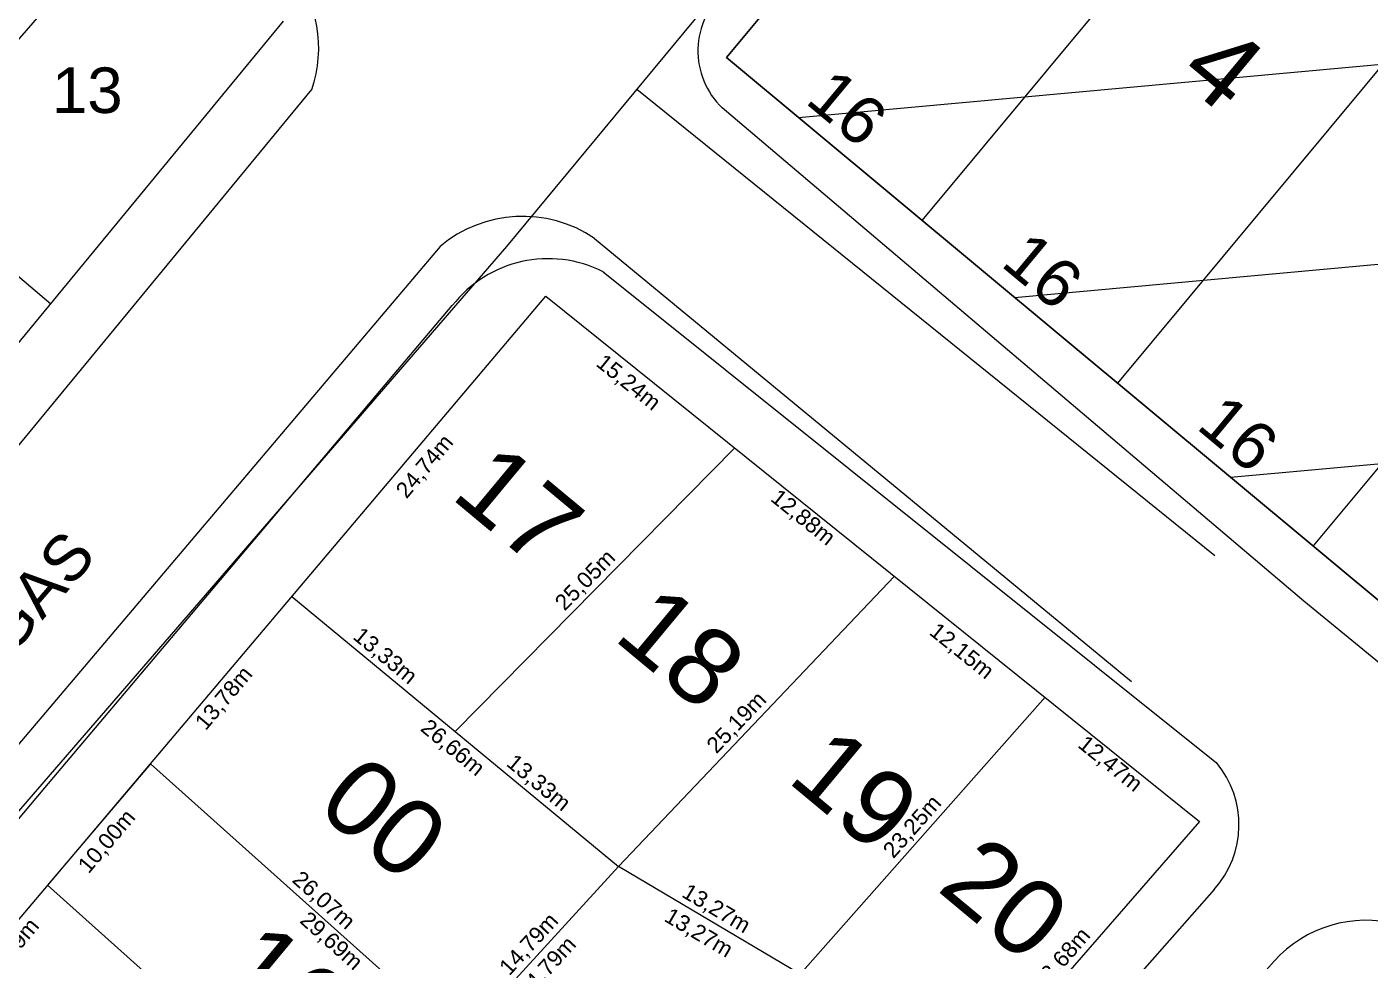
# Model space of a CAD drawing. Header units: metres. Extents: x 3808 to 8215, y 2374 to 6187.
# Drawn here: x 5950.8 to 6035.3, y 5292 to 5350.8 of the extents above; entities that cross this region are included whole.
import ezdxf

# ---------------------------------------------------------------- set-up
doc = ezdxf.new("R2010")
doc.units = ezdxf.units.M
doc.linetypes.add('CENTER', pattern=[2, 1.25, -0.25, 0.25, -0.25])
for name, color, linetype in [('0 - Cotas', 7, 'Continuous'), ('0 - Divisão rela', 7, 'CENTER'), ('0 - Meio Fio', 32, 'Continuous'), ('0 - MEIO FIO 2', 251, 'Continuous'), ('COTAS', 7, 'Continuous'), ('divisórias', 7, 'Continuous'), ('HACHURA', 6, 'Continuous'), ('vista', 7, 'Continuous')]:
    doc.layers.add(name, color=color, linetype=linetype)
doc.layers.add('0 - DIVISÃO DOS TERRENOS', color=7, linetype='Continuous', lineweight=5)
doc.styles.add('Arial', font='arial.ttf')
doc.styles.add('pedro', font='arial.ttf', dxfattribs={"height": 3})
doc.dimstyles.new('Copy(2) of ISO-25', dxfattribs={"dimtxt": 1, "dimasz": 2.5, "dimexe": 1.25, "dimexo": 0.625, "dimgap": 0.2, "dimtad": 1, "dimtoh": 1, "dimlfac": 1, "dimzin": 1, "dimtxsty": 'Arial', "dimblk": 'NONE', "dimcen": 0, "dimse1": 1, "dimse2": 1, "dimsd1": 1, "dimsd2": 1, "dimclrt": 256, "dimaunit": 1, "dimadec": 3, "dimazin": 0, "dimtfac": 1, "dimtmove": 0, "dimatfit": 3, "dimldrblk": 'NONE', "dimfxl": 1, "dimtolj": 1, "dimtzin": 0, "dimarcsym": 0})

# ---------------------------------------------------------------- blocks, each defined once
blk = doc.blocks.new('*D9213')
at = {"layer": 'Defpoints', "color": 0, "transparency": 16777216}
for p in [(5952.081, 5296.794), (5973.787, 5277.406), (5972.656, 5276.14)]:
    blk.add_point(p, dxfattribs=at)
at = {"layer": '0 - Cotas', "lineweight": 5, "transparency": 16777216, "insert": (5963.252, 5285.613), "char_height": 1, "attachment_point": 5, "rotation": 318.22893, "style": 'Arial'}
blk.add_mtext('\\A1;29,10m', dxfattribs=at)
blk = doc.blocks.new('_None')
blk = doc.blocks.new('*D9216')
at = {"layer": 'Defpoints', "color": 0, "transparency": 16777216}
for p in [(5958.54, 5304.428), (5980.686, 5284.65), (5979.628, 5283.466)]:
    blk.add_point(p, dxfattribs=at)
at = {"layer": '0 - Cotas', "lineweight": 5, "transparency": 16777216, "insert": (5969.88, 5293.246), "char_height": 1, "attachment_point": 5, "rotation": 318.23203, "style": 'Arial'}
blk.add_mtext('\\A1;29,69m', dxfattribs=at)
blk = doc.blocks.new('*D9217')
at = {"layer": 'Defpoints', "color": 0, "transparency": 16777216}
for p in [(5958.54, 5304.428), (5952.081, 5296.794), (5953.548, 5295.553)]:
    blk.add_point(p, dxfattribs=at)
at = {"layer": '0 - Cotas', "lineweight": 5, "transparency": 16777216, "insert": (5955.848, 5299.512), "char_height": 1, "attachment_point": 5, "rotation": 49.76583, "style": 'Arial'}
blk.add_mtext('\\A1;10,00m', dxfattribs=at)
blk = doc.blocks.new('*D9218')
at = {"layer": 'Defpoints', "color": 0, "transparency": 16777216}
for p in [(5952.081, 5296.794), (5945.761, 5289.323), (5947.067, 5288.218)]:
    blk.add_point(p, dxfattribs=at)
at = {"layer": '0 - Cotas', "lineweight": 5, "transparency": 16777216, "insert": (5950.049, 5292.982), "char_height": 1, "attachment_point": 5, "rotation": 49.76583, "style": 'Arial'}
blk.add_mtext('\\A1;9,79m', dxfattribs=at)
blk = doc.blocks.new('*D9220')
at = {"layer": 'Defpoints', "color": 0, "transparency": 16777216}
for p in [(5987.985, 5297.962), (5989.332, 5296.726), (5977.986, 5287.061)]:
    blk.add_point(p, dxfattribs=at)
at = {"layer": '0 - Cotas', "lineweight": 5, "transparency": 16777216, "insert": (5983.517, 5291.572), "char_height": 1, "attachment_point": 5, "rotation": 47.46899, "style": 'Arial'}
blk.add_mtext('\\A1;14,79m', dxfattribs=at)
blk = doc.blocks.new('*D9221')
at = {"layer": 'Defpoints', "color": 0, "transparency": 16777216}
for p in [(5987.985, 5297.962), (5999.403, 5291.197), (5998.448, 5289.585)]:
    blk.add_point(p, dxfattribs=at)
at = {"layer": '0 - Cotas', "lineweight": 5, "transparency": 16777216, "insert": (5992.996, 5293.746), "char_height": 1, "attachment_point": 5, "rotation": 329.35354, "style": 'Arial'}
blk.add_mtext('\\A1;13,27m', dxfattribs=at)
blk = doc.blocks.new('*D9224')
at = {"layer": 'Defpoints', "color": 0, "transparency": 16777216}
for p in [(5958.54, 5304.428), (5977.986, 5287.061), (5977.986, 5287.061)]:
    blk.add_point(p, dxfattribs=at)
at = {"layer": '0 - Cotas', "lineweight": 5, "transparency": 16777216, "insert": (5969.403, 5295.8), "char_height": 1, "attachment_point": 5, "rotation": 318.23203, "style": 'Arial'}
blk.add_mtext('\\A1;26,07m', dxfattribs=at)
blk = doc.blocks.new('*D9225')
at = {"layer": 'Defpoints', "color": 0, "transparency": 16777216}
for p in [(5987.985, 5297.962), (5987.985, 5297.962), (5977.986, 5287.061)]:
    blk.add_point(p, dxfattribs=at)
at = {"layer": '0 - Cotas', "lineweight": 5, "transparency": 16777216, "insert": (5982.395, 5293.053), "char_height": 1, "attachment_point": 5, "rotation": 47.46899, "style": 'Arial'}
blk.add_mtext('\\A1;14,79m', dxfattribs=at)
blk = doc.blocks.new('*D9226')
at = {"layer": 'Defpoints', "color": 0, "transparency": 16777216}
for p in [(5967.439, 5314.944), (5987.985, 5297.962), (5986.875, 5296.618)]:
    blk.add_point(p, dxfattribs=at)
at = {"layer": '0 - Cotas', "lineweight": 5, "transparency": 16777216, "insert": (5977.516, 5305.392), "char_height": 1, "attachment_point": 5, "rotation": 320.4246, "style": 'Arial'}
blk.add_mtext('\\A1;26,66m', dxfattribs=at)
blk = doc.blocks.new('*D9227')
at = {"layer": 'Defpoints', "color": 0, "transparency": 16777216}
for p in [(5967.439, 5314.944), (5958.54, 5304.428), (5959.859, 5303.312)]:
    blk.add_point(p, dxfattribs=at)
at = {"layer": '0 - Cotas', "lineweight": 5, "transparency": 16777216, "insert": (5963.213, 5308.515), "char_height": 1, "attachment_point": 5, "rotation": 49.76583, "style": 'Arial'}
blk.add_mtext('\\A1;13,78m', dxfattribs=at)
blk = doc.blocks.new('*D9228')
at = {"layer": 'Defpoints', "color": 0, "transparency": 16777216}
for p in [(5983.419, 5333.832), (5984.913, 5332.568), (5967.439, 5314.944)]:
    blk.add_point(p, dxfattribs=at)
at = {"layer": '0 - Cotas', "lineweight": 5, "transparency": 16777216, "insert": (5975.843, 5323.088), "char_height": 1, "attachment_point": 5, "rotation": 49.76583, "style": 'Arial'}
blk.add_mtext('\\A1;24,74m', dxfattribs=at)
blk = doc.blocks.new('*D9229')
at = {"layer": 'Defpoints', "color": 0, "transparency": 16777216}
for p in [(5983.419, 5333.832), (5995.3, 5324.287), (5994.144, 5322.848)]:
    blk.add_point(p, dxfattribs=at)
at = {"layer": '0 - Cotas', "lineweight": 5, "transparency": 16777216, "insert": (5988.571, 5328.353), "char_height": 1, "attachment_point": 5, "rotation": 321.22137, "style": 'Arial'}
blk.add_mtext('\\A1;15,24m', dxfattribs=at)
blk = doc.blocks.new('*D9230')
at = {"layer": 'Defpoints', "color": 0, "transparency": 16777216}
for p in [(5995.3, 5324.287), (5977.712, 5306.453), (5977.712, 5306.453)]:
    blk.add_point(p, dxfattribs=at)
at = {"layer": '0 - Cotas', "lineweight": 5, "transparency": 16777216, "insert": (5985.936, 5315.932), "char_height": 1, "attachment_point": 5, "rotation": 45.39778, "style": 'Arial'}
blk.add_mtext('\\A1;25,05m', dxfattribs=at)
blk = doc.blocks.new('*D9231')
at = {"layer": 'Defpoints', "color": 0, "transparency": 16777216}
for p in [(5967.439, 5314.944), (5977.712, 5306.453), (5977.712, 5306.453)]:
    blk.add_point(p, dxfattribs=at)
at = {"layer": '0 - Cotas', "lineweight": 5, "transparency": 16777216, "insert": (5973.27, 5311.163), "char_height": 1, "attachment_point": 5, "rotation": 320.4246, "style": 'Arial'}
blk.add_mtext('\\A1;13,33m', dxfattribs=at)
blk = doc.blocks.new('*D9232')
at = {"layer": 'Defpoints', "color": 0, "transparency": 16777216}
for p in [(5995.3, 5324.287), (6005.34, 5316.22), (6004.348, 5314.985)]:
    blk.add_point(p, dxfattribs=at)
at = {"layer": '0 - Cotas', "lineweight": 5, "transparency": 16777216, "insert": (5999.55, 5319.867), "char_height": 1, "attachment_point": 5, "rotation": 321.22137, "style": 'Arial'}
blk.add_mtext('\\A1;12,88m', dxfattribs=at)
blk = doc.blocks.new('*D9233')
at = {"layer": 'Defpoints', "color": 0, "transparency": 16777216}
for p in [(5977.712, 5306.453), (5987.985, 5297.962), (5987.985, 5297.962)]:
    blk.add_point(p, dxfattribs=at)
at = {"layer": '0 - Cotas', "lineweight": 5, "transparency": 16777216, "insert": (5982.92, 5303.187), "char_height": 1, "attachment_point": 5, "rotation": 320.4246, "style": 'Arial'}
blk.add_mtext('\\A1;13,33m', dxfattribs=at)
blk = doc.blocks.new('*D9234')
at = {"layer": 'Defpoints', "color": 0, "transparency": 16777216}
for p in [(6005.34, 5316.22), (6005.34, 5316.22), (5987.985, 5297.962)]:
    blk.add_point(p, dxfattribs=at)
at = {"layer": '0 - Cotas', "lineweight": 5, "transparency": 16777216, "insert": (5995.455, 5306.983), "char_height": 1, "attachment_point": 5, "rotation": 46.45389, "style": 'Arial'}
blk.add_mtext('\\A1;25,19m', dxfattribs=at)
blk = doc.blocks.new('*D9235')
at = {"layer": 'Defpoints', "color": 0, "transparency": 16777216}
for p in [(5987.985, 5297.962), (5999.403, 5291.197), (5999.403, 5291.197)]:
    blk.add_point(p, dxfattribs=at)
at = {"layer": '0 - Cotas', "lineweight": 5, "transparency": 16777216, "insert": (5994.102, 5295.268), "char_height": 1, "attachment_point": 5, "rotation": 329.35354, "style": 'Arial'}
blk.add_mtext('\\A1;13,27m', dxfattribs=at)
blk = doc.blocks.new('*D9236')
at = {"layer": 'Defpoints', "color": 0, "transparency": 16777216}
for p in [(6014.809, 5308.613), (6014.809, 5308.613), (5999.403, 5291.197)]:
    blk.add_point(p, dxfattribs=at)
at = {"layer": '0 - Cotas', "lineweight": 5, "transparency": 16777216, "insert": (6006.506, 5300.435), "char_height": 1, "attachment_point": 5, "rotation": 48.50431, "style": 'Arial'}
blk.add_mtext('\\A1;23,25m', dxfattribs=at)
blk = doc.blocks.new('*D9237')
at = {"layer": 'Defpoints', "color": 0, "transparency": 16777216}
for p in [(6005.34, 5316.22), (6014.809, 5308.613), (6013.63, 5307.146)]:
    blk.add_point(p, dxfattribs=at)
at = {"layer": '0 - Cotas', "lineweight": 5, "transparency": 16777216, "insert": (6009.53, 5311.467), "char_height": 1, "attachment_point": 5, "rotation": 321.22137, "style": 'Arial'}
blk.add_mtext('\\A1;12,15m', dxfattribs=at)
blk = doc.blocks.new('*D9238')
at = {"layer": 'Defpoints', "color": 0, "transparency": 16777216}
for p in [(6014.809, 5308.613), (6024.531, 5300.802), (6023.557, 5299.59)]:
    blk.add_point(p, dxfattribs=at)
at = {"layer": '0 - Cotas', "lineweight": 5, "transparency": 16777216, "insert": (6018.872, 5304.381), "char_height": 1, "attachment_point": 5, "rotation": 321.22137, "style": 'Arial'}
blk.add_mtext('\\A1;12,47m', dxfattribs=at)
blk = doc.blocks.new('*D9239')
at = {"layer": 'Defpoints', "color": 0, "transparency": 16777216}
for p in [(6024.531, 5300.802), (6024.531, 5300.802), (6008.975, 5282.945)]:
    blk.add_point(p, dxfattribs=at)
at = {"layer": '0 - Cotas', "lineweight": 5, "transparency": 16777216, "insert": (6015.892, 5292.105), "char_height": 1, "attachment_point": 5, "rotation": 48.93933, "style": 'Arial'}
blk.add_mtext('\\A1;23,68m', dxfattribs=at)

msp = doc.modelspace()

# ---------------------------------------------------------------- linework, layer by layer
at = {"layer": '0 - DIVISÃO DOS TERRENOS', "lineweight": 5}
for p, q in [((5916.241, 5254.433), (5983.419, 5333.832)), ((5983.419, 5333.832), (6024.531, 5300.802)), ((5995.3, 5324.287), (5977.712, 5306.453)), ((5987.985, 5297.962), (6005.34, 5316.22)), ((5967.439, 5314.944), (5987.985, 5297.962)), ((6014.809, 5308.613), (5999.403, 5291.197)), ((5958.54, 5304.428), (5952.081, 5296.794)), ((5958.54, 5304.428), (5997.431, 5269.694)), ((6024.531, 5300.802), (5954.81, 5220.769)), ((5987.985, 5297.962), (5977.986, 5287.061)), ((5999.403, 5291.197), (5987.985, 5297.962)), ((5952.081, 5296.794), (5973.787, 5277.406))]:
    msp.add_line(p, q, dxfattribs=at)
at = {"layer": '0 - Divisão rela', "linetype": 'Continuous', "lineweight": 5}
for p, q in [((5980.96, 5336.951), (6018.708, 5382.512)), ((5920.115, 5266.608), (5980.96, 5336.951))]:
    msp.add_line(p, q, dxfattribs=at)
at = {"layer": '0 - Meio Fio', "linetype": 'Continuous', "lineweight": 5}
for p, q in [((5931.881, 5302.165), (5968.685, 5346.817)), ((6025.495, 5317.511), (5989.134, 5346.817)), ((5986.481, 5337.46), (6020.255, 5309.595)), ((5976.757, 5336.948), (5908.952, 5256.932))]:
    msp.add_line(p, q, dxfattribs=at)
for centre, radius, start, end in [((5961.069, 5349.451), 8.059, 340.92412, 38.42835), ((5981.957, 5330.767), 8.078, 55.94742, 130.07319)]:
    msp.add_arc(centre, radius, start, end, dxfattribs=at)
at = {"layer": '0 - MEIO FIO 2', "lineweight": 5}
for p, q in [((5987.027, 5335.357), (6025.594, 5304.5)), ((5951.904, 5302.908), (5977.526, 5333.234)), ((6056.412, 5293.89), (6031.091, 5314.65)), ((5912.734, 5256.548), (5951.904, 5302.908)), ((6025.444, 5296.523), (5958.076, 5220.221)), ((6029.228, 5292.024), (5961.045, 5216.122))]:
    msp.add_line(p, q, dxfattribs=at)
for centre, radius, start, end in [((5983.567, 5328.52), 7.662, 63.15351, 142.03256), ((6020.909, 5300.599), 6.097, 318.05046, 39.78563), ((6034.973, 5286.872), 7.717, 74.90612, 138.11926)]:
    msp.add_arc(centre, radius, start, end, dxfattribs=at)
at = {"layer": 'COTAS', "color": 1, "lineweight": 5}
for p, q in [((5994.768, 5348.824), (6135.482, 5517.939)), ((6056.264, 5297.656), (5994.768, 5348.824))]:
    msp.add_line(p, q, dxfattribs=at)
at = {"layer": 'COTAS', "color": 1, "linetype": 'Continuous', "lineweight": 5}
for p, q in [((5999.301, 5345.053), (6055.633, 5350.216)), ((6012.89, 5333.746), (6069.222, 5338.909)), ((6026.479, 5322.439), (6081.047, 5327.441))]:
    msp.add_line(p, q, dxfattribs=at)
at = {"layer": 'divisórias', "linetype": 'Continuous', "lineweight": 5}
for p, q in [((5914.001, 5365.648), (5952.275, 5333.353)), ((5958.448, 5359.393), (5942.75, 5341.39)), ((5898.643, 5268.254), (5966.906, 5351.114))]:
    msp.add_line(p, q, dxfattribs=at)
at = {"layer": 'HACHURA', "lineweight": 5}
msp.add_line((6031.091, 5314.65), (5994.51, 5345.657), dxfattribs=at)
msp.add_arc((5997.935, 5349.243), 4.959, 130.50064, 226.31457, dxfattribs=at)
at = {"layer": 'vista', "lineweight": 5}
for p, q in [((5994.768, 5348.824), (6135.482, 5517.939)), ((5994.768, 5348.824), (6135.482, 5517.939)), ((6020.352, 5379.572), (5994.768, 5348.824)), ((6032.651, 5369.339), (6007.067, 5338.591)), ((6044.951, 5359.105), (6019.366, 5328.357)), ((6056.264, 5297.656), (5994.768, 5348.824)), ((5994.768, 5348.824), (6056.264, 5297.656)), ((6057.25, 5348.871), (6031.665, 5318.123))]:
    msp.add_line(p, q, dxfattribs=at)

# ---------------------------------------------------------------- texts
at = {"layer": 'vista', "lineweight": 5, "style": 'pedro'}
for s, height, rotation, p in [('4', 4.8, 320.23736, (6023.06, 5347.584)), ('17', 4.8, 320.23736, (5977.336, 5321.209)), ('RUA GETÚLIO VARGAS', 2.86398, 49.04473, (5925.803, 5283.541)), ('18', 4.8, 320.23736, (5987.566, 5312.315)), ('19', 4.8, 320.23736, (5998.493, 5303.38)), ('00', 4.8, 320.23736, (5968.852, 5301.574)), ('20', 4.8, 320.23736, (6007.917, 5296.529)), ('16', 4.8, 320.23736, (5962.709, 5291.125))]:
    msp.add_text(s, height=height, rotation=rotation, dxfattribs=at).set_placement(p)
msp.add_text('13', height=2.864, dxfattribs=at).set_placement((5952.349, 5345.341))
at = {"layer": 'vista', "color": 1, "lineweight": 5, "style": 'pedro'}
for p in [(5999.64, 5346.023), (6011.939, 5335.789), (6024.239, 5325.555)]:
    msp.add_text('16', height=3, rotation=320.23736, dxfattribs=at).set_placement(p)

# ---------------------------------------------------------------- dimensions: what is measured, and where the dimension line sits
at = {"layer": '0 - Cotas', "lineweight": 5}
for base, p1, p2, angle, picture, middle in [((5984.913, 5332.568), (5967.439, 5314.944), (5983.419, 5333.832), 49.76583, '*D9228', (5976.455, 5322.571)), ((5994.144, 5322.848), (5983.419, 5333.832), (5995.3, 5324.287), 321.22137, '*D9229', (5988.069, 5327.729)), ((5977.712, 5306.453), (5995.3, 5324.287), (5977.712, 5306.453), 225.39778, '*D9230', (5986.506, 5315.37)), ((6004.348, 5314.985), (5995.3, 5324.287), (6005.34, 5316.22), 321.22137, '*D9232', (5999.048, 5319.242)), ((6005.34, 5316.22), (5987.985, 5297.962), (6005.34, 5316.22), 46.45389, '*D9234', (5996.035, 5306.431)), ((6013.63, 5307.146), (6005.34, 5316.22), (6014.809, 5308.613), 321.22137, '*D9237', (6009.029, 5310.843)), ((5959.859, 5303.312), (5967.439, 5314.944), (5958.54, 5304.428), 229.76583, '*D9227', (5963.824, 5307.998)), ((5986.875, 5296.618), (5967.439, 5314.944), (5987.985, 5297.962), 320.4246, '*D9226', (5977.006, 5304.775)), ((5977.712, 5306.453), (5967.439, 5314.944), (5977.712, 5306.453), 320.4246, '*D9231', (5972.76, 5310.546)), ((6014.809, 5308.613), (5999.403, 5291.197), (6014.809, 5308.613), 48.50431, '*D9236', (6007.106, 5299.905)), ((6023.557, 5299.59), (6014.809, 5308.613), (6024.531, 5300.802), 321.22137, '*D9238', (6018.37, 5303.756)), ((5987.985, 5297.962), (5977.712, 5306.453), (5987.985, 5297.962), 320.4246, '*D9233', (5982.41, 5302.57)), ((5953.548, 5295.553), (5958.54, 5304.428), (5952.081, 5296.794), 229.76583, '*D9217', (5956.459, 5298.995)), ((5979.628, 5283.466), (5958.54, 5304.428), (5980.686, 5284.65), 318.23203, '*D9216', (5969.346, 5292.649)), ((5977.986, 5287.061), (5958.54, 5304.428), (5977.986, 5287.061), 318.23203, '*D9224', (5968.869, 5295.203)), ((6024.531, 5300.802), (6008.975, 5282.945), (6024.531, 5300.802), 48.93933, '*D9239', (6016.496, 5291.579)), ((5989.332, 5296.726), (5977.986, 5287.061), (5987.985, 5297.962), 47.46899, '*D9220', (5984.107, 5291.031)), ((5987.985, 5297.962), (5977.986, 5287.061), (5987.985, 5297.962), 47.46899, '*D9225', (5982.986, 5292.511)), ((5998.448, 5289.585), (5987.985, 5297.962), (5999.403, 5291.197), 329.35354, '*D9221', (5992.588, 5293.057)), ((5999.403, 5291.197), (5987.985, 5297.962), (5999.403, 5291.197), 329.35354, '*D9235', (5993.694, 5294.579)), ((5947.067, 5288.218), (5952.081, 5296.794), (5945.761, 5289.323), 229.76583, '*D9218', (5950.661, 5292.465)), ((5972.656, 5276.14), (5952.081, 5296.794), (5973.787, 5277.406), 318.22893, '*D9213', (5962.719, 5285.016))]:
    dim = msp.add_linear_dim(base=base, p1=p1, p2=p2, angle=angle, dimstyle='Copy(2) of ISO-25', override={"dimpost": 'm'}, dxfattribs=at)
    dim.commit()
    dim.dimension.update_dxf_attribs({"geometry": picture, "text_midpoint": middle, "dimtype": 161})

doc.saveas('drawing.dxf')
